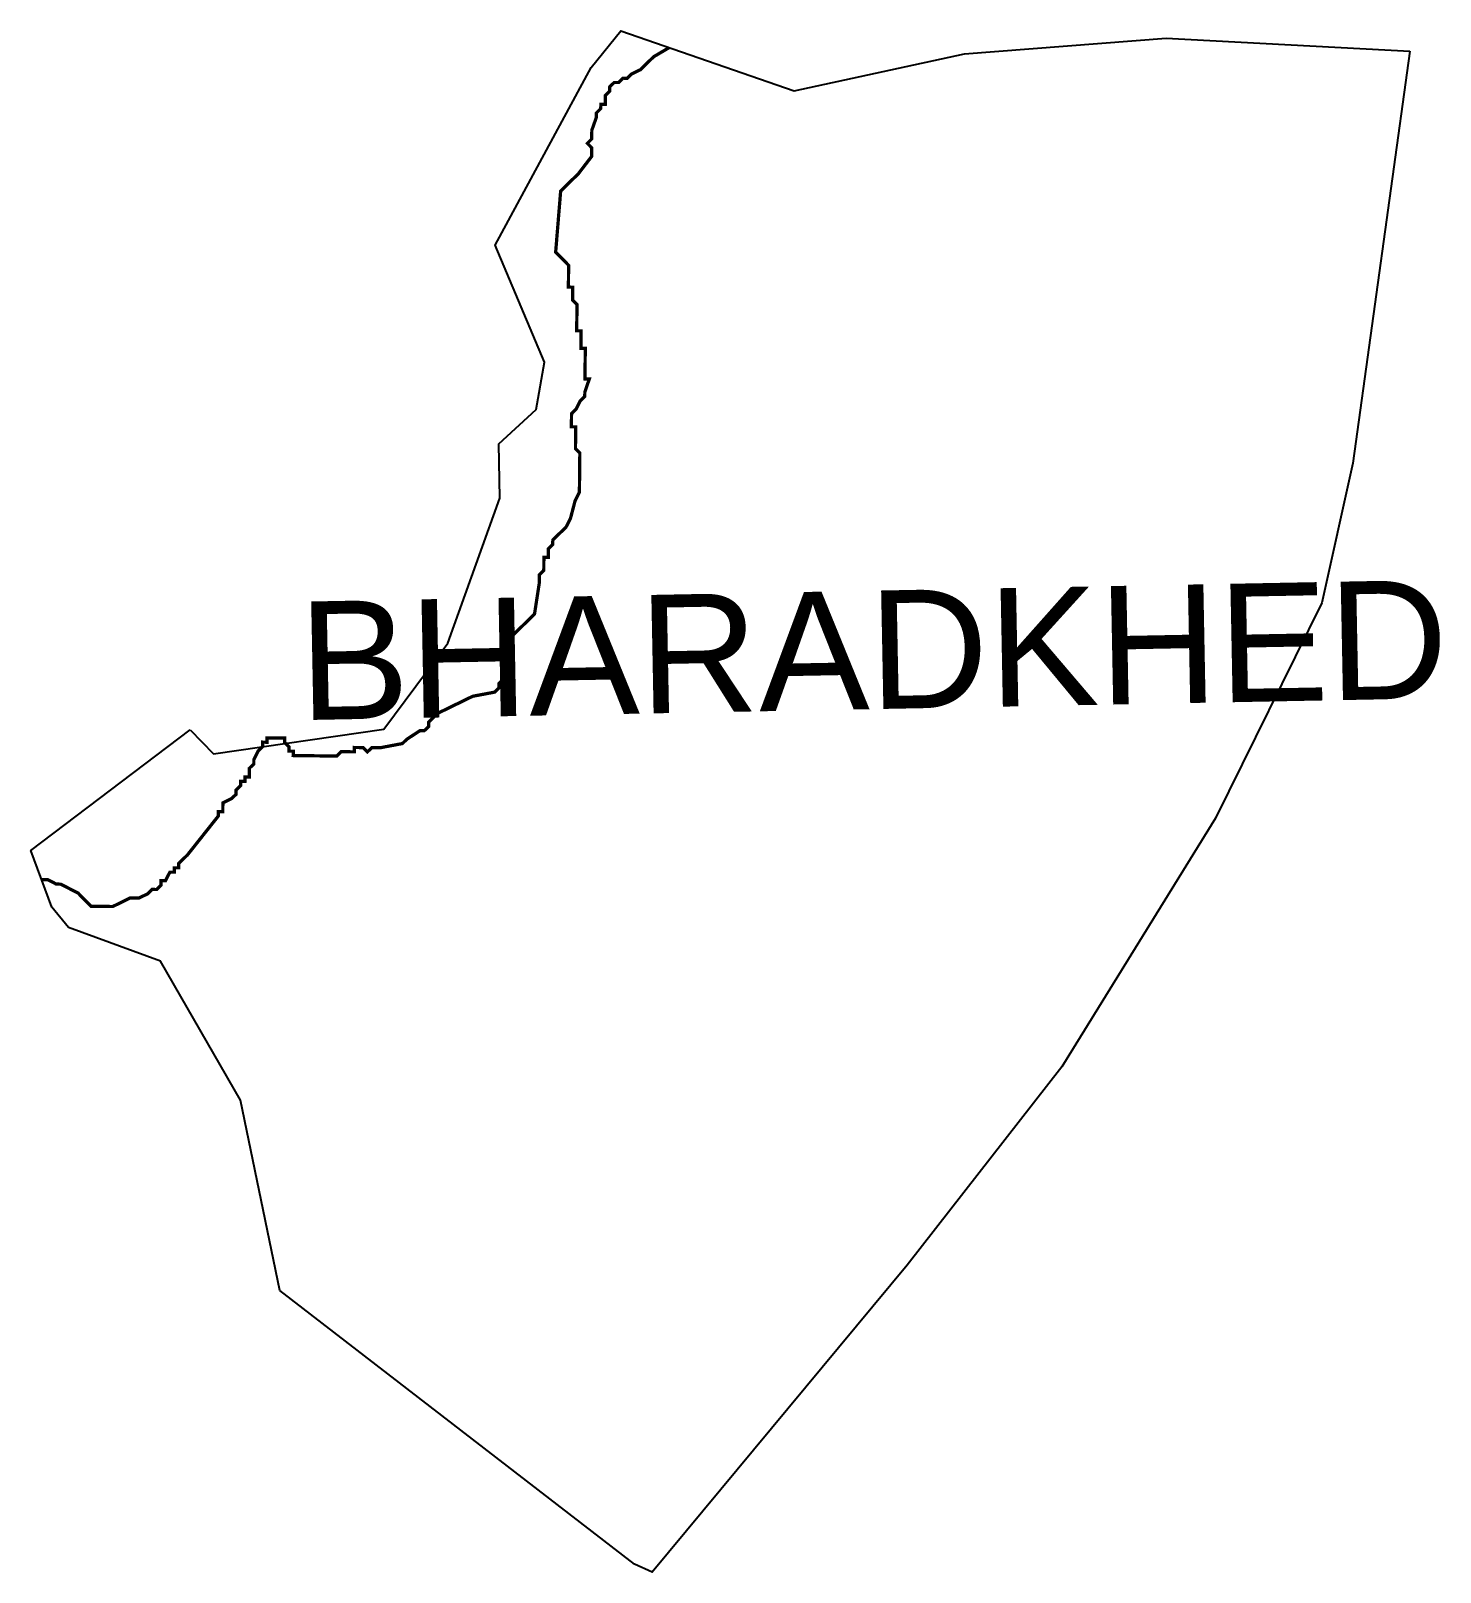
# Model space of a CAD drawing. Header units: metres. Extents: x 286057 to 287351, y 2005661 to 2007076.
import ezdxf

# ---------------------------------------------------------------- set-up
doc = ezdxf.new("R2010")
doc.units = ezdxf.units.M
for name, color, linetype in [('HAZARDS LINE', 1, 'Continuous'), ('village', 3, 'Continuous'), ('VILLAGE BOUNDRY', 10, 'Continuous'), ('VILLAGE NAME', 250, 'Continuous')]:
    doc.layers.add(name, color=color, linetype=linetype)
doc.styles.get("Standard").update_dxf_attribs({"font": 'simplex.shx'})

msp = doc.modelspace()

# ---------------------------------------------------------------- linework, layer by layer
at = {"layer": 'HAZARDS LINE', "lineweight": 18}
msp.add_lwpolyline([(286067, 2006296.5, 3, 3, 0), (286072.6, 2006296.5, 3, 3, 0), (286080.6, 2006292.4, 3, 3, 0), (286084.6, 2006292.3, 3, 3, 0), (286100.6, 2006284.2, 3, 3, 0), (286104.5, 2006280.1, 3, 3, 0), (286112.5, 2006272, 3, 3, 0), (286132.5, 2006271.8, 3, 3, 0), (286148.6, 2006279.7, 3, 3, 0), (286156.6, 2006279.6, 3, 3, 0), (286164.6, 2006283.5, 3, 3, 0), (286168.7, 2006287.5, 3, 3, 0), (286172.7, 2006287.4, 3, 3, 0), (286176.7, 2006291.4, 3, 3, 0), (286176.8, 2006295.4, 3, 3, 0), (286180.8, 2006295.4, 3, 3, 0), (286184.9, 2006303.3, 3, 3, 0), (286188.9, 2006303.3, 3, 3, 0), (286188.9, 2006307.3, 3, 3, 0), (286192.9, 2006307.3, 3, 3, 0), (286193, 2006311.3, 3, 3, 0), (286197, 2006315.2, 3, 3, 0), (286201.1, 2006319.2, 3, 3, 0), (286229.5, 2006355, 3, 3, 0), (286229.5, 2006359, 3, 3, 0), (286233.5, 2006358.9, 3, 3, 0), (286233.6, 2006366.9, 3, 3, 0), (286241.6, 2006370.9, 3, 3, 0), (286245.7, 2006374.8, 3, 3, 0), (286245.7, 2006378.8, 3, 3, 0), (286249.8, 2006382.8, 3, 3, 0), (286249.8, 2006386.8, 3, 3, 0), (286253.8, 2006386.8, 3, 3, 0), (286253.9, 2006390.8, 3, 3, 0), (286257.9, 2006390.7, 3, 3, 0), (286257.9, 2006398.7, 3, 3, 0), (286262, 2006402.7, 3, 3, 0), (286262, 2006406.7, 3, 3, 0), (286266.1, 2006414.7, 3, 3, 0), (286270.2, 2006418.7, 3, 3, 0), (286270.2, 2006422.7, 3, 3, 0), (286274.2, 2006422.6, 3, 3, 0), (286274.2, 2006426.6, 3, 3, 0), (286290.3, 2006426.5, 3, 3, 0), (286290.2, 2006422.5, 3, 3, 0), (286294.2, 2006418.4, 3, 3, 0), (286294.2, 2006414.4, 3, 3, 0), (286298.2, 2006414.4, 3, 3, 0), (286298.1, 2006410.4, 3, 3, 0), (286338.2, 2006409.9, 3, 3, 0), (286342.2, 2006413.9, 3, 3, 0), (286354.2, 2006413.8, 3, 3, 0), (286354.3, 2006417.8, 3, 3, 0), (286362.3, 2006417.7, 3, 3, 0), (286366.2, 2006413.7, 3, 3, 0), (286370.3, 2006417.6, 3, 3, 0), (286378.3, 2006417.6, 3, 3, 0), (286398.4, 2006421.4, 3, 3, 0), (286402.4, 2006425.3, 3, 3, 0), (286414.5, 2006433.2, 3, 3, 0), (286418.5, 2006433.2, 3, 3, 0), (286422.6, 2006437.1, 3, 3, 0), (286422.6, 2006441.1, 3, 3, 0), (286430.7, 2006449.1, 3, 3, 0), (286462.9, 2006464.8, 3, 3, 0), (286483, 2006468.6, 3, 3, 0), (286487, 2006472.5, 3, 3, 0), (286487.1, 2006476.5, 3, 3, 0), (286491.1, 2006480.5, 3, 3, 0), (286491.4, 2006512.6, 3, 3, 0), (286519.7, 2006540.3, 3, 3, 0), (286524, 2006568.3, 3, 3, 0), (286524.1, 2006576.3, 3, 3, 0), (286528.2, 2006580.3, 3, 3, 0), (286528.3, 2006592.3, 3, 3, 0), (286532.3, 2006592.3, 3, 3, 0), (286532.4, 2006600.3, 3, 3, 0), (286536.4, 2006604.2, 3, 3, 0), (286536.5, 2006608.2, 3, 3, 0), (286540.5, 2006612.2, 3, 3, 0), (286544.6, 2006616.2, 3, 3, 0), (286548.6, 2006620.1, 3, 3, 0), (286552.7, 2006628.1, 3, 3, 0), (286556.9, 2006644.1, 3, 3, 0), (286560.9, 2006652.1, 3, 3, 0), (286561.3, 2006688.1, 3, 3, 0), (286557.3, 2006692.2, 3, 3, 0), (286557.5, 2006712.2, 3, 3, 0), (286553.5, 2006712.2, 3, 3, 0), (286553.7, 2006724.3, 3, 3, 0), (286557.7, 2006728.2, 3, 3, 0), (286561.8, 2006736.2, 3, 3, 0), (286565.8, 2006740.2, 3, 3, 0), (286565.9, 2006744.2, 3, 3, 0), (286570, 2006756.1, 3, 3, 0), (286566, 2006756.2, 3, 3, 0), (286566.3, 2006784.2, 3, 3, 0), (286562.3, 2006784.3, 3, 3, 0), (286562.4, 2006800.3, 3, 3, 0), (286558.4, 2006800.3, 3, 3, 0), (286558.7, 2006824.4, 3, 3, 0), (286554.7, 2006828.4, 3, 3, 0), (286554.8, 2006840.4, 3, 3, 0), (286550.8, 2006840.5, 3, 3, 0), (286551, 2006860.5, 3, 3, 0), (286539.1, 2006872.6, 3, 3, 0), (286543.7, 2006928.7, 3, 3, 0), (286559.9, 2006944.5, 3, 3, 0), (286572.1, 2006960.4, 3, 3, 0), (286572.2, 2006968.4, 3, 3, 0), (286568.2, 2006972.5, 3, 3, 0), (286572.2, 2006976.5, 3, 3, 0), (286572.3, 2006984.5, 3, 3, 0), (286576.5, 2006996.4, 3, 3, 0), (286576.5, 2007000.4, 3, 3, 0), (286580.5, 2007004.4, 3, 3, 0), (286580.6, 2007008.4, 3, 3, 0), (286584.6, 2007008.4, 3, 3, 0), (286584.7, 2007016.4, 3, 3, 0), (286588.7, 2007020.4, 3, 3, 0), (286588.8, 2007024.4, 3, 3, 0), (286592.8, 2007028.3, 3, 3, 0), (286596.8, 2007028.3, 3, 3, 0), (286600.9, 2007032.3, 3, 3, 0), (286604.9, 2007032.2, 3, 3, 0), (286608.9, 2007036.2, 3, 3, 0), (286617, 2007040.1, 3, 3, 0), (286621, 2007044.1, 3, 3, 0), (286629.1, 2007052, 3, 3, 0), (286643.4, 2007060.4, 3, 3, 0)], format="xyseb", dxfattribs=at)
at = {"layer": 'village', "color": 3, "true_color": 0x00ff00}
for points in [[(286225, 2006412.1, 0), (286381.4, 2006434.5, 0), (286440, 2006513.7, 0), (286487.7, 2006646.6, 0), (286487, 2006696.5, 0), (286521.1, 2006728.1, 0), (286528.8, 2006771.7, 0), (286483.6, 2006879.1, 0), (286571.8, 2007042.1, 0), (286599, 2007075.8, 0), (286758, 2007020.7, 0), (286914.6, 2007054.7, 0), (287099.5, 2007069, 0), (287323.3, 2007057, 0)], [(287323.3, 2007057, 0), (287270.9, 2006678.9, 0), (287242.4, 2006550.6, 0), (287145, 2006352.8, 0), (287003.7, 2006124.6, 0), (286861.8, 2005942.5, 0), (286627.7, 2005660.6, 0), (286611.5, 2005668.1, 0), (286286, 2005919.1, 0), (286249.8, 2006094.1, 0), (286176.4, 2006221.5, 0), (286091.8, 2006252.5, 0), (286076.4, 2006271.1, 0), (286057.3, 2006323.2, 0), (286203.6, 2006433.9, 0)]]:
    msp.add_polyline3d(points, dxfattribs=at)
at = {"layer": 'VILLAGE BOUNDRY', "color": 3, "flags": 128}
msp.add_lwpolyline([(286203.6, 2006433.9), (286225, 2006412.1)], dxfattribs=at)

# ---------------------------------------------------------------- texts
at = {"layer": 'VILLAGE NAME', "insert": (286302.2, 2006551.6), "char_height": 108.748, "attachment_point": 1, "rotation": 1.1028}
msp.add_mtext_dynamic_manual_height_columns('{\\fArial|b0|i0|c0|p34;BHARADKHED}', width=726.929, gutter_width=543.7, heights=[0], dxfattribs=at)

doc.saveas('drawing.dxf')
